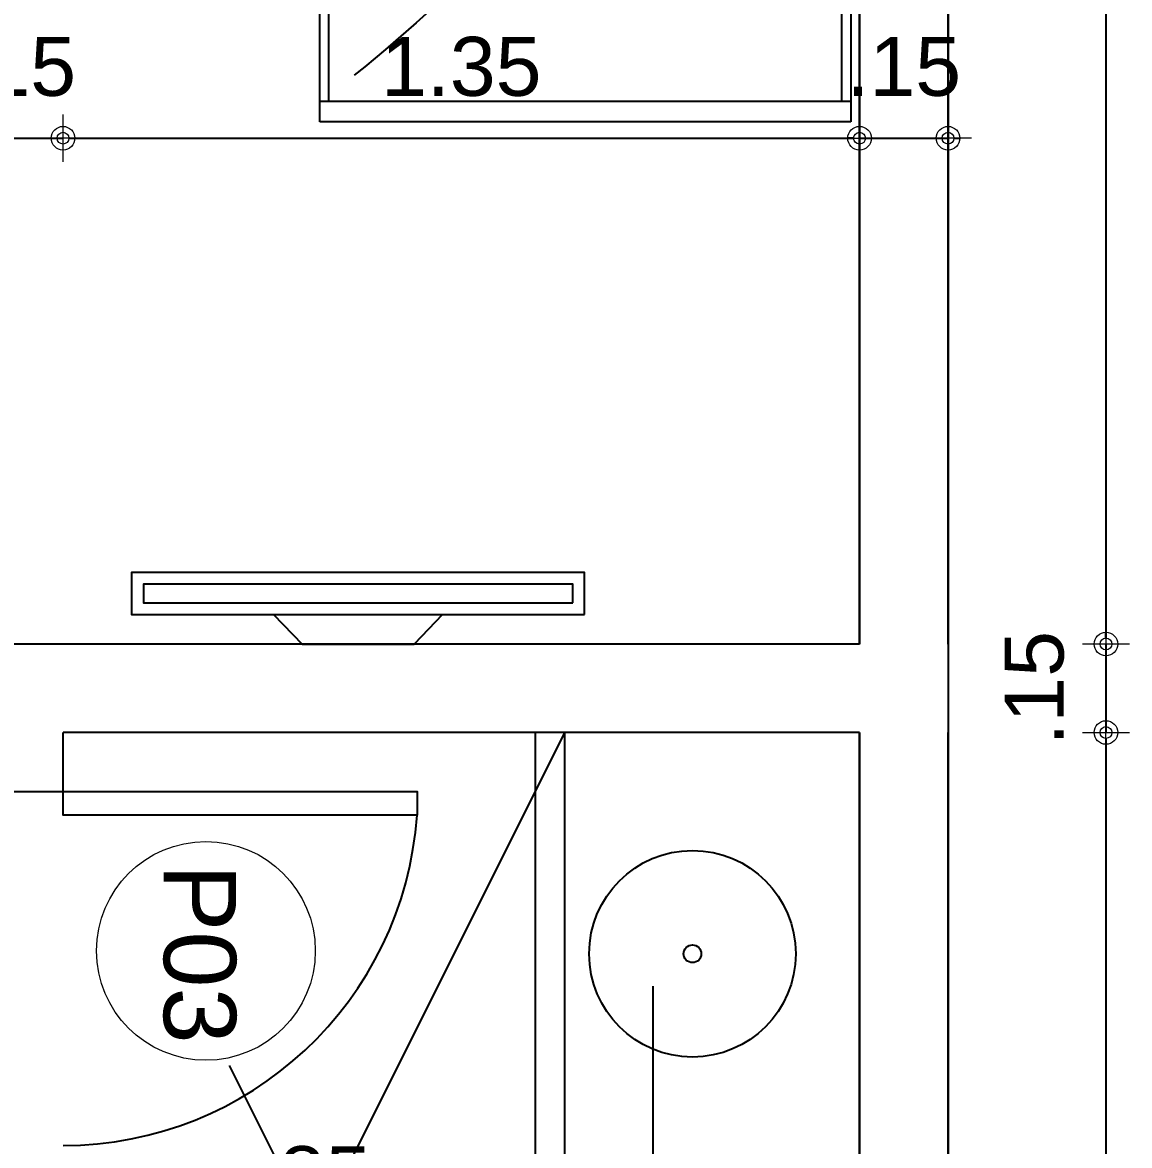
# Model space of a CAD drawing. Header units: millimetres. Extents: x 1540 to 1603, y 509.1 to 598.2.
# Drawn here: x 1551.039 to 1552.915, y 543.058 to 544.961 of the extents above; entities that cross this region are included whole.
import ezdxf
from ezdxf.enums import TextEntityAlignment as Align

# ---------------------------------------------------------------- set-up
doc = ezdxf.new("R2010")
doc.units = ezdxf.units.MM
doc.linetypes.add('HIDDEN', pattern=[9.525, 6.35, -3.175])
for name, color, linetype in [('01', 4, 'Continuous'), ('02', 2, 'Continuous'), ('A-PEN-08', 8, 'Continuous'), ('A-PEN-B', 5, 'Continuous'), ('A-PEN-G', 3, 'Continuous'), ('A-PEN-M', 6, 'Continuous'), ('BANHEIRO', 6, 'Continuous'), ('MÓVEIS', 6, 'Continuous')]:
    doc.layers.add(name, color=color, linetype=linetype)
doc.layers.add('BLOCOS', color=4, linetype='Continuous', lineweight=9)
doc.layers.add('COTAS', color=53, linetype='Continuous', lineweight=9)
doc.styles.add('CARIMBO_DADOS', font='arial.ttf', dxfattribs={"height": 0.1})
doc.styles.add('REGUA80', font='arial.ttf', dxfattribs={"height": 1})
doc.dimstyles.new('COTAS_EXTERNAS', dxfattribs={"dimtxt": 0.1, "dimasz": 0.01, "dimexe": 0, "dimexo": 0, "dimgap": 0.07, "dimtad": 1, "dimzin": 5, "dimdsep": 46, "dimtxsty": 'CARIMBO_DADOS', "dimblk1": 'CIRCULOS', "dimblk2": 'CIRCULOS', "dimsah": 1, "dimcen": 0, "dimse1": 1, "dimse2": 1, "dimclrd": 8, "dimclre": 8, "dimclrt": 230, "dimadec": 0, "dimazin": 0, "dimtfac": 100, "dimtix": 1, "dimtmove": 2, "dimatfit": 3, "dimldrblk": 'CIRCULOS', "dimfxl": 1, "dimtolj": 1, "dimtzin": 5, "dimarcsym": 0})

# ---------------------------------------------------------------- blocks, each defined once
blk = doc.blocks.new('camaa')
at = {"layer": '01'}
for p, q in [((2260.1189, 285.6233), (2260.1189, 286.5233)), ((2261.9489, 286.5233), (2261.9489, 285.6233)), ((2260.1189, 286.5083), (2261.9489, 286.5083)), ((2261.2679, 286.1742), (2261.2745, 286.197)), ((2261.4561, 286.1198), (2261.7351, 286.1198)), ((2261.4561, 286.1148), (2261.7351, 286.1148)), ((2261.4261, 285.7742), (2261.4261, 286.0898)), ((2261.4311, 285.7742), (2261.4311, 286.0898)), ((2261.7601, 286.0898), (2261.7601, 285.7742)), ((2261.7651, 286.0898), (2261.7651, 285.7742)), ((2261.7351, 285.7492), (2261.4561, 285.7492)), ((2261.7351, 285.7442), (2261.4561, 285.7442)), ((2261.9489, 285.6383), (2260.1189, 285.6383))]:
    blk.add_line(p, q, dxfattribs=at)
for points in [[(2261.5635, 286.1198), (2261.5635, 286.3667, -0.414214), (2261.5935, 286.3967), (2261.8725, 286.3967, -0.414214), (2261.9025, 286.3667), (2261.9025, 286.0511, -0.414214), (2261.8725, 286.0211), (2261.7651, 286.0211)], [(2261.5685, 286.1198), (2261.5685, 286.3667, -0.414214), (2261.5935, 286.3917), (2261.8725, 286.3917, -0.414214), (2261.8975, 286.3667), (2261.8975, 286.0511, -0.414214), (2261.8725, 286.0261), (2261.7651, 286.0261)]]:
    blk.add_lwpolyline(points, format="xyb", dxfattribs=at)
for centre in [(2261.7398, 286.2052), (2261.6024, 285.9282)]:
    blk.add_circle(centre, 0.0111, dxfattribs=at)
for centre, radius, start, end in [((2262.1844, 284.052), 2.5969, 108.9434, 141.1236), ((2260.5769, 286.5105), 0.7645, 336.1133, 359.8546), ((2260.5769, 286.5105), 0.8645, 336.2348, 359.8546), ((2261.6952, 285.4623), 1.0552, 109.7055, 164.8879), ((2261.5993, 286.1947), 0.1421, 8.7114, 73.4297), ((2261.7481, 286.282), 0.0769, 272.1442, 20.1463), ((2261.7207, 286.0972), 0.1082, 85.7662, 162.2456), ((2261.3033, 286.1888), 0.03, 156.1133, 163.9988), ((2261.8445, 286.2082), 0.1056, 187.7057, 251.573), ((2262.8484, 285.951), 1.5965, 172.1145, 191.2963), ((2261.2968, 286.1659), 0.03, 163.9988, 172.1145), ((2262.8484, 285.951), 1.4965, 172.2011, 192.0621), ((2261.3955, 286.15), 0.03, 156.2348, 172.2011), ((2261.4561, 286.0898), 0.03, 90, 180), ((2261.4561, 286.0898), 0.025, 90, 180), ((2261.7351, 286.0898), 0.03, 0, 90), ((2261.7351, 286.0898), 0.025, 0, 90), ((2261.4619, 285.9178), 0.1421, 8.7114, 73.4297), ((2261.6107, 286.0051), 0.0769, 272.1442, 20.1463), ((2261.5833, 285.8203), 0.1082, 85.7662, 162.2456), ((2261.7071, 285.9313), 0.1056, 187.7057, 251.573), ((2261.4561, 285.7742), 0.03, 180, 270), ((2261.4561, 285.7742), 0.025, 180, 270), ((2261.7351, 285.7742), 0.025, 270, 0), ((2261.7351, 285.7742), 0.03, 270, 0)]:
    blk.add_arc(centre, radius, start, end, dxfattribs=at)
at = {"layer": '02'}
for p, q in [((2260.0839, 286.5233), (2260.0839, 285.6233)), ((2261.9839, 286.5233), (2260.0839, 286.5233)), ((2261.9839, 285.6233), (2261.9839, 286.5233)), ((2260.0839, 285.6233), (2261.9839, 285.6233))]:
    blk.add_line(p, q, dxfattribs=at)
blk = doc.blocks.new('CIRCULOS')
at = {"layer": 'COTAS'}
for p, q in [((0, 4), (0, -4)), ((-4, 0), (4, 0))]:
    blk.add_line(p, q, dxfattribs=at)
for radius in [2, 1]:
    blk.add_circle((0, 0), radius, dxfattribs=at)
blk = doc.blocks.new('*D428')
at = {"layer": 'A-PEN-08', "color": 8, "lineweight": -2, "ltscale": 0.05}
blk.add_line((1552.875, 546.6979), (1552.875, 543.9179), dxfattribs=at)
at = {"layer": 'Defpoints', "color": 0, "ltscale": 0.05}
for p in [(1552.4574, 546.7079), (1552.4574, 543.9079), (1552.875, 543.9079)]:
    blk.add_point(p, dxfattribs=at)
at = {"layer": 'A-PEN-08', "color": 8, "lineweight": -2, "ltscale": 0.05, "xscale": 0.01, "yscale": 0.01, "zscale": 0.01}
for p, rotation in [((1552.875, 546.7079), 90), ((1552.875, 543.9079), 270)]:
    blk.add_blockref('CIRCULOS', p, dxfattribs=dict(at, rotation=rotation))
at = {"layer": 'A-PEN-08', "color": 230, "ltscale": 0.05, "insert": (1552.7539, 545.3079), "char_height": 0.1, "attachment_point": 5, "rotation": 90, "style": 'CARIMBO_DADOS'}
blk.add_mtext('\\A1;2.80', dxfattribs=at)
blk = doc.blocks.new('*D429')
at = {"layer": 'A-PEN-08', "color": 8, "lineweight": -2, "ltscale": 0.05}
for p, q in [((1552.875, 543.9179), (1552.875, 543.9279)), ((1552.875, 543.9079), (1552.875, 543.7579)), ((1552.875, 543.7479), (1552.875, 543.7379))]:
    blk.add_line(p, q, dxfattribs=at)
at = {"layer": 'Defpoints', "color": 0, "ltscale": 0.05}
for p in [(1552.4574, 543.9079), (1552.4574, 543.7579), (1552.875, 543.7579)]:
    blk.add_point(p, dxfattribs=at)
at = {"layer": 'A-PEN-08', "color": 8, "lineweight": -2, "ltscale": 0.05, "xscale": 0.01, "yscale": 0.01, "zscale": 0.01}
for p, rotation in [((1552.875, 543.9079), 270), ((1552.875, 543.7579), 90)]:
    blk.add_blockref('CIRCULOS', p, dxfattribs=dict(at, rotation=rotation))
at = {"layer": 'A-PEN-08', "color": 230, "ltscale": 0.05, "insert": (1552.7539, 543.8329), "char_height": 0.1, "attachment_point": 5, "rotation": 90, "style": 'CARIMBO_DADOS'}
blk.add_mtext('\\A1;.15', dxfattribs=at)
blk = doc.blocks.new('*D430')
at = {"layer": 'A-PEN-08', "color": 8, "lineweight": -2, "ltscale": 0.05}
blk.add_line((1552.875, 543.7479), (1552.875, 541.4679), dxfattribs=at)
at = {"layer": 'Defpoints', "color": 0, "ltscale": 0.05}
for p in [(1552.4574, 543.7579), (1552.4574, 541.4579), (1552.875, 541.4579)]:
    blk.add_point(p, dxfattribs=at)
at = {"layer": 'A-PEN-08', "color": 8, "lineweight": -2, "ltscale": 0.05, "xscale": 0.01, "yscale": 0.01, "zscale": 0.01}
for p, rotation in [((1552.875, 543.7579), 90), ((1552.875, 541.4579), 270)]:
    blk.add_blockref('CIRCULOS', p, dxfattribs=dict(at, rotation=rotation))
at = {"layer": 'A-PEN-08', "color": 230, "ltscale": 0.05, "insert": (1552.7539, 542.6079), "char_height": 0.1, "attachment_point": 5, "rotation": 90, "style": 'CARIMBO_DADOS'}
blk.add_mtext('\\A1;2.30', dxfattribs=at)
blk = doc.blocks.new('*D377')
at = {"layer": 'BANHEIRO', "color": 8, "lineweight": -2, "ltscale": 0.05}
blk.add_line((1551.1174, 542.885), (1551.9474, 542.885), dxfattribs=at)
at = {"layer": 'Defpoints', "color": 0, "ltscale": 0.05}
for p in [(1551.1074, 543.7579), (1551.9574, 543.7579), (1551.9574, 542.885)]:
    blk.add_point(p, dxfattribs=at)
at = {"layer": 'BANHEIRO', "color": 8, "lineweight": -2, "ltscale": 0.05, "xscale": 0.01, "yscale": 0.01, "zscale": 0.01, "rotation": 180}
blk.add_blockref('CIRCULOS', (1551.1074, 542.885), dxfattribs=at)
at = {"layer": 'BANHEIRO', "color": 8, "lineweight": -2, "ltscale": 0.05, "xscale": 0.01, "yscale": 0.01, "zscale": 0.01}
blk.add_blockref('CIRCULOS', (1551.9574, 542.885), dxfattribs=at)
at = {"layer": 'BANHEIRO', "color": 230, "ltscale": 0.05, "insert": (1551.5324, 543.0061), "char_height": 0.1, "attachment_point": 5, "style": 'CARIMBO_DADOS'}
blk.add_mtext('\\A1;.85', dxfattribs=at)
blk = doc.blocks.new('*D383')
at = {"layer": 'BANHEIRO', "color": 8, "lineweight": -2, "ltscale": 0.05}
for p, q in [((1550.9474, 544.7651), (1550.9374, 544.7651)), ((1550.9574, 544.7651), (1551.1074, 544.7651)), ((1551.1174, 544.7651), (1551.1274, 544.7651))]:
    blk.add_line(p, q, dxfattribs=at)
at = {"layer": 'Defpoints', "color": 0, "ltscale": 0.05}
for p in [(1551.1074, 544.7651), (1550.9574, 543.7579), (1551.1074, 543.7579)]:
    blk.add_point(p, dxfattribs=at)
at = {"layer": 'BANHEIRO', "color": 8, "lineweight": -2, "ltscale": 0.05, "xscale": 0.01, "yscale": 0.01, "zscale": 0.01}
blk.add_blockref('CIRCULOS', (1550.9574, 544.7651), dxfattribs=at)
at = {"layer": 'BANHEIRO', "color": 8, "lineweight": -2, "ltscale": 0.05, "xscale": 0.01, "yscale": 0.01, "zscale": 0.01, "rotation": 180}
blk.add_blockref('CIRCULOS', (1551.1074, 544.7651), dxfattribs=at)
at = {"layer": 'BANHEIRO', "color": 230, "ltscale": 0.05, "insert": (1551.0324, 544.8862), "char_height": 0.1, "attachment_point": 5, "style": 'CARIMBO_DADOS'}
blk.add_mtext('\\A1;.15', dxfattribs=at)
blk = doc.blocks.new('*D328')
at = {"layer": 'BANHEIRO', "color": 8, "lineweight": -2, "ltscale": 0.05}
blk.add_line((1551.1174, 544.7651), (1552.4474, 544.7651), dxfattribs=at)
at = {"layer": 'Defpoints', "color": 0, "ltscale": 0.05}
for p in [(1552.4574, 544.7651), (1551.1074, 543.7579), (1552.4574, 543.7579)]:
    blk.add_point(p, dxfattribs=at)
at = {"layer": 'BANHEIRO', "color": 8, "lineweight": -2, "ltscale": 0.05, "xscale": 0.01, "yscale": 0.01, "zscale": 0.01, "rotation": 180}
blk.add_blockref('CIRCULOS', (1551.1074, 544.7651), dxfattribs=at)
at = {"layer": 'BANHEIRO', "color": 8, "lineweight": -2, "ltscale": 0.05, "xscale": 0.01, "yscale": 0.01, "zscale": 0.01}
blk.add_blockref('CIRCULOS', (1552.4574, 544.7651), dxfattribs=at)
at = {"layer": 'BANHEIRO', "color": 230, "ltscale": 0.05, "insert": (1551.7824, 544.8862), "char_height": 0.1, "attachment_point": 5, "style": 'CARIMBO_DADOS'}
blk.add_mtext('\\A1;1.35', dxfattribs=at)
blk = doc.blocks.new('*D384')
at = {"layer": 'BANHEIRO', "color": 8, "lineweight": -2, "ltscale": 0.05}
for p, q in [((1552.4474, 544.7651), (1552.4374, 544.7651)), ((1552.4574, 544.7651), (1552.6074, 544.7651)), ((1552.6174, 544.7651), (1552.6274, 544.7651))]:
    blk.add_line(p, q, dxfattribs=at)
at = {"layer": 'Defpoints', "color": 0, "ltscale": 0.05}
for p in [(1552.6074, 544.7651), (1552.4574, 543.7579), (1552.6074, 543.7579)]:
    blk.add_point(p, dxfattribs=at)
at = {"layer": 'BANHEIRO', "color": 8, "lineweight": -2, "ltscale": 0.05, "xscale": 0.01, "yscale": 0.01, "zscale": 0.01}
blk.add_blockref('CIRCULOS', (1552.4574, 544.7651), dxfattribs=at)
at = {"layer": 'BANHEIRO', "color": 8, "lineweight": -2, "ltscale": 0.05, "xscale": 0.01, "yscale": 0.01, "zscale": 0.01, "rotation": 180}
blk.add_blockref('CIRCULOS', (1552.6074, 544.7651), dxfattribs=at)
at = {"layer": 'BANHEIRO', "color": 230, "ltscale": 0.05, "insert": (1552.5324, 544.8862), "char_height": 0.1, "attachment_point": 5, "style": 'CARIMBO_DADOS'}
blk.add_mtext('\\A1;.15', dxfattribs=at)

msp = doc.modelspace()

# ---------------------------------------------------------------- linework, layer by layer
at = {"layer": 'A-PEN-08', "linetype": 'HIDDEN', "ltscale": 0.2}
for p, q in [((1551.9574, 543.7579), (1551.1074, 542.0579)), ((1551.9574, 542.0579), (1551.1074, 543.7579)), ((1551.9574, 543.7579), (1551.9574, 542.0579)), ((1552.1074, 542.0579), (1552.1074, 543.7579))]:
    msp.add_line(p, q, dxfattribs=at)
at = {"layer": 'A-PEN-B', "ltscale": 0.05}
for p, q in [((1552.6074, 550.0079), (1552.6074, 525.0079)), ((1552.6074, 543.9079), (1552.6074, 546.8579)), ((1552.4574, 543.9079), (1552.4574, 546.7079)), ((1552.4574, 546.7079), (1552.4574, 543.9079)), ((1552.4574, 543.9079), (1550.7574, 543.9079)), ((1552.4574, 543.7579), (1551.1074, 543.7579)), ((1551.1074, 543.6579), (1551.1074, 543.7579)), ((1552.4574, 541.4579), (1552.4574, 543.7579)), ((1552.4574, 543.7579), (1552.4574, 541.4579)), ((1552.6074, 541.4579), (1552.6074, 543.7579)), ((1550.9574, 543.6579), (1551.1074, 543.6579))]:
    msp.add_line(p, q, dxfattribs=at)
at = {"layer": 'A-PEN-G', "ltscale": 0.05}
msp.add_lwpolyline([(1551.1074, 543.6579), (1551.7074, 543.6579), (1551.7074, 543.6179), (1551.1074, 543.6179)], close=True, dxfattribs=at)
msp.add_arc((1551.1074, 543.6594), 0.6014, 270, 356.0501, dxfattribs=at)
at = {"layer": 'A-PEN-M', "ltscale": 0.05}
msp.add_line((1551.9074, 543.7579), (1551.9074, 543.0079), dxfattribs=at)
for radius in [0.175, 0.015]:
    msp.add_circle((1552.1742, 543.3829), radius, dxfattribs=at)
at = {"layer": 'BLOCOS'}
msp.add_circle((1551.3495, 543.3879), 0.1854, dxfattribs=at)
at = {"layer": 'MÓVEIS'}
for p, q in [((1551.4642, 543.9579), (1551.5126, 543.9079)), ((1551.7507, 543.9579), (1551.7023, 543.9079)), ((1551.5126, 543.9079), (1551.7023, 543.9079))]:
    msp.add_line(p, q, dxfattribs=at)
for points in [[(1551.9912, 543.9579), (1551.9912, 544.0291), (1551.2237, 544.0291), (1551.2237, 543.9579)], [(1551.9712, 543.9779), (1551.9712, 544.0091), (1551.2437, 544.0091), (1551.2437, 543.9779)]]:
    msp.add_lwpolyline(points, close=True, dxfattribs=at)

# ---------------------------------------------------------------- block references
at = {"xscale": -1, "rotation": 270}
msp.add_blockref('camaa', (1265.9192, -1715.2909), dxfattribs=at)

# ---------------------------------------------------------------- texts
at = {"layer": 'BLOCOS', "style": 'REGUA80'}
msp.add_text('P03', height=0.12256, rotation=270, dxfattribs=at).set_placement((1551.2782, 543.3829), align=Align.CENTER)

# ---------------------------------------------------------------- dimensions: what is measured, and where the dimension line sits
at = {"layer": 'A-PEN-08', "ltscale": 0.05}
for base, p1, p2, picture, middle in [((1552.875, 543.9079), (1552.4574, 546.7079), (1552.4574, 543.9079), '*D428', (1552.7539, 545.3079)), ((1552.875, 543.7579), (1552.4574, 543.9079), (1552.4574, 543.7579), '*D429', (1552.7539, 543.8329)), ((1552.875, 541.4579), (1552.4574, 543.7579), (1552.4574, 541.4579), '*D430', (1552.7539, 542.6079))]:
    dim = msp.add_linear_dim(base=base, p1=p1, p2=p2, angle=270, dimstyle='COTAS_EXTERNAS', override={"dimfxl": 0, "dimfxlon": 1, "dimarcsym": 1}, dxfattribs=at)
    dim.commit()
    dim.dimension.update_dxf_attribs({"geometry": picture, "text_midpoint": middle})
at = {"layer": 'BANHEIRO', "ltscale": 0.05}
for base, p1, p2, picture, middle in [((1551.1074, 544.7651), (1550.9574, 543.7579), (1551.1074, 543.7579), '*D383', (1551.0324, 544.8862)), ((1552.4574, 544.7651), (1551.1074, 543.7579), (1552.4574, 543.7579), '*D328', (1551.7824, 544.8862)), ((1552.6074, 544.7651), (1552.4574, 543.7579), (1552.6074, 543.7579), '*D384', (1552.5324, 544.8862)), ((1551.9574, 542.885), (1551.1074, 543.7579), (1551.9574, 543.7579), '*D377', (1551.5324, 543.0061))]:
    dim = msp.add_linear_dim(base=base, p1=p1, p2=p2, dimstyle='COTAS_EXTERNAS', override={"dimfxl": 0, "dimfxlon": 1, "dimarcsym": 1}, dxfattribs=at)
    dim.commit()
    dim.dimension.update_dxf_attribs({"geometry": picture, "text_midpoint": middle})

doc.saveas('drawing.dxf')
